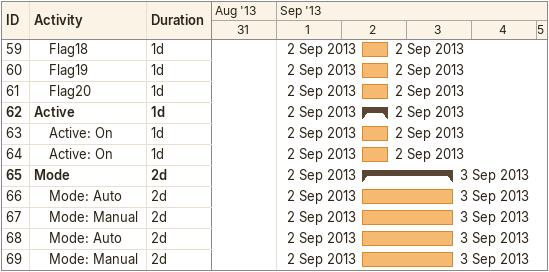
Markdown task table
| ID | Level | Task | Duration | Start | Finish |
|---|---|---|---|---|---|
| 59 | 2 | Flag18 | 1d | 2013-09-02 | 2013-09-02 |
| 60 | 2 | Flag19 | 1d | 2013-09-02 | 2013-09-02 |
| 61 | 2 | Flag20 | 1d | 2013-09-02 | 2013-09-02 |
| 62 | 1 | **Active** | 1d | 2013-09-02 | 2013-09-02 |
| 63 | 2 | Active: On | 1d | 2013-09-02 | 2013-09-02 |
| 64 | 2 | Active: On | 1d | 2013-09-02 | 2013-09-02 |
| 65 | 1 | **Mode** | 2d | 2013-09-02 | 2013-09-03 |
| 66 | 2 | Mode: Auto | 2d | 2013-09-02 | 2013-09-03 |
| 67 | 2 | Mode: Manual | 2d | 2013-09-02 | 2013-09-03 |
| 68 | 2 | Mode: Auto | 2d | 2013-09-02 | 2013-09-03 |
| 69 | 2 | Mode: Manual | 2d | 2013-09-02 | 2013-09-03 |
